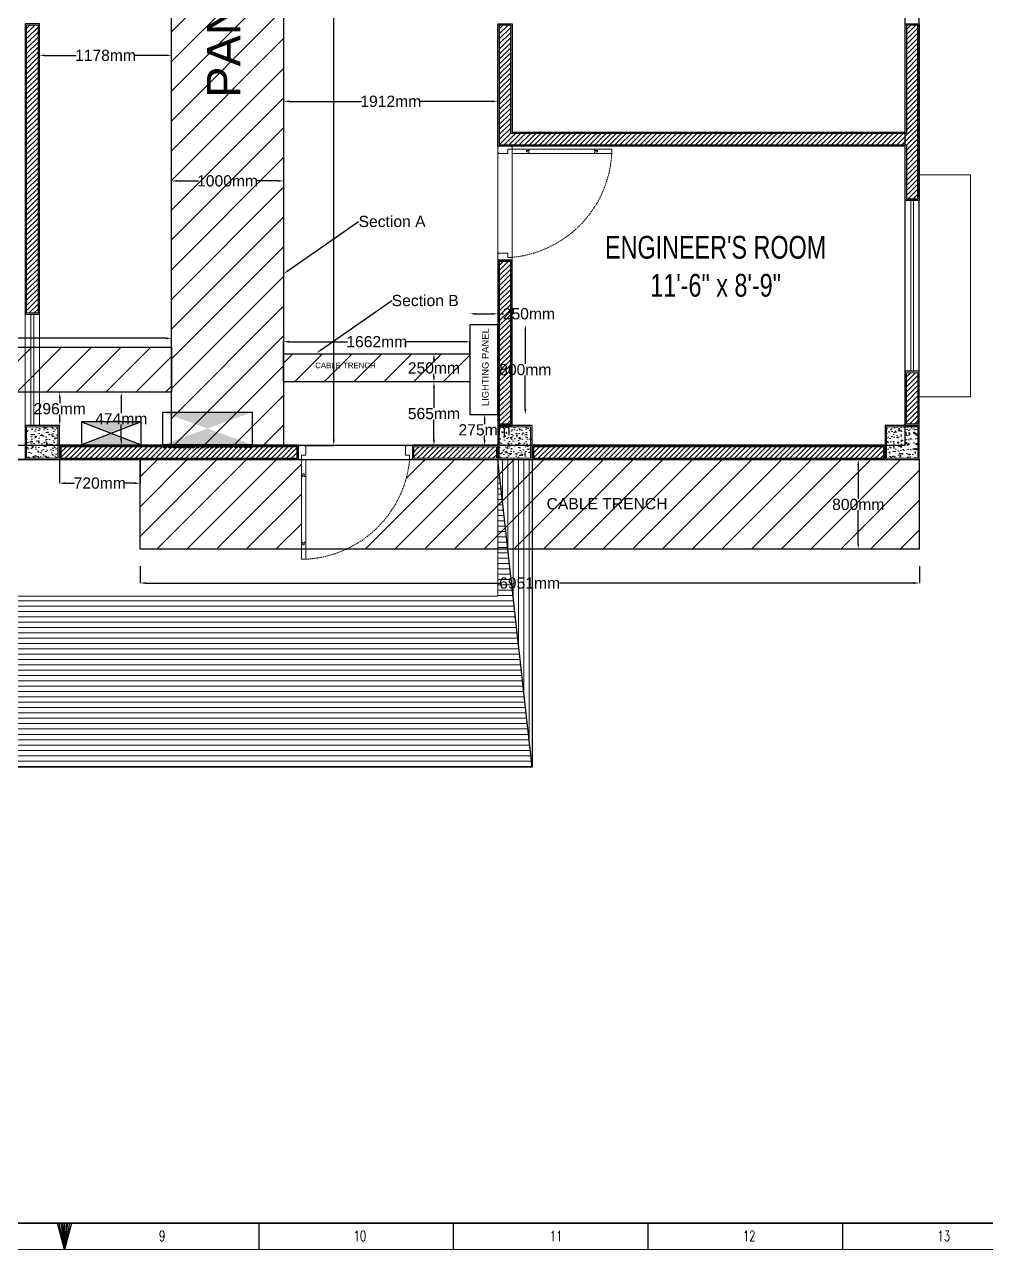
# Model space of a CAD drawing. Header units: inches. Extents: x -105538 to 282818, y -14900 to 167410.
# Drawn here: x -55715 to -47134, y 3392 to 14316 of the extents above; entities that cross this region are included whole.
import ezdxf
from ezdxf import colors
from ezdxf.entities.mleader import LeaderData, LeaderLine
from ezdxf.math import Vec2, Vec3

# ---------------------------------------------------------------- set-up
doc = ezdxf.new("R2010")
doc.units = ezdxf.units.IN
doc.header["$MEASUREMENT"] = 0
doc.linetypes.add('DASH', pattern=[0.35, 0.25, -0.1])
doc.linetypes.add('DASHED', pattern=[0.75, 0.5, -0.25])
doc.layers.get('Defpoints').update_dxf_attribs({"lineweight": 0})
for name, color, linetype in [('COLLUM', 1, 'Continuous'), ('Panels', 1, 'Continuous'), ('wall 05', 3, 'Continuous')]:
    doc.layers.add(name, color=color, linetype=linetype)
for name, color, linetype, lineweight in [('dim-8', 18, 'Continuous', 15), ('DOOR', 115, 'Continuous', 15), ('Glass', 142, 'Continuous', 9), ('HACTH', 8, 'Continuous', 9), ('Parapet', 6, 'Continuous', 15), ('Plaster Line', 5, 'Continuous', 15), ('R_Hatch', 8, 'Continuous', 9), ('Sunshed', 5, 'Continuous', 15), ('WINDOW', 140, 'Continuous', 9)]:
    doc.layers.add(name, color=color, linetype=linetype, lineweight=lineweight)
doc.styles.get("Standard").update_dxf_attribs({"font": 'arial.ttf'})
doc.styles.add('Swiss721', font='swisscl.ttf')
doc.styles.add('TEG BORDER', font='txt_qlt.shx', dxfattribs={"width": 0.7, "bigfont": 'hztxt.shx'})
doc.dimstyles.get("Standard").update_dxf_attribs({"dimtxt": 100, "dimasz": 50, "dimexe": 0.18, "dimexo": 0.0625, "dimgap": 0.09, "dimtad": 0, "dimtih": 1, "dimtoh": 1, "dimdec": 0, "dimzin": 0, "dimdsep": 46, "dimtxsty": 'Standard', "dimcen": 0.09, "dimadec": 0, "dimazin": 0, "dimtfac": 1, "dimtdec": 0, "dimtofl": 0, "dimtmove": 0, "dimatfit": 3, "dimfxl": 1, "dimtolj": 1, "dimtzin": 0, "dimarcsym": 0})
pattern_1 = [(90, (-3491166.02, -4371935.64), (-47.625, 8e-15), [])]
pattern_2 = [(45, (-3609729.135, -4345415.175), (-22.4506403, 22.4506403), [])]

# ---------------------------------------------------------------- blocks, each defined once
blk = doc.blocks.new('A$C5AAA0143')
at = {"layer": 'Defpoints'}
for points in [[(-39.75, 5), (-40, 5), (-40, 4.75), (-39.75, 4.75)], [(0, 5), (-0.25, 5), (-0.25, 4.75), (0, 4.75)], [(-39.75, 0.25), (-40, 0.25), (-40, 0), (-39.75, 0)], [(0, 0.25), (-0.25, 0.25), (-0.25, 0), (0, 0)]]:
    blk.add_lwpolyline(points, close=True, dxfattribs=at)
at = {"layer": 'DOOR'}
for points in [[(-1.75, 10), (-2, 10), (-2, 11), (-2.5, 11), (-2.5, 5), (-1, 5), (-1, 11), (-1.5, 11), (-1.5, 10), (-1.75, 10), (-1.5, 10), (-1.5, 11), (-1, 11), (-1, 33.99), (-1.5, 33.99), (-1.5, 34.99), (-2, 34.99), (-2, 33.99), (-2.5, 33.99), (-2.5, 11), (-2.5, 39.99), (-1, 39.99), (-1, 33.99)], [(-39, 5), (-39, 3.5), (-37.5, 3.5), (-37.5, 0.25), (-37.75, 0.25), (-37.75, 0), (-39.75, 0), (-39.75, 0.25), (-40, 0.25), (-40, 4.75), (-39.75, 4.75), (-39.75, 5), (-39, 5)], [(-1, 5), (-1, 3.5), (-2.5, 3.5), (-2.5, 0.25), (-2.25, 0.25), (-2.25, 0), (-0.25, 0), (-0.25, 0.25), (0, 0.25), (0, 4.75), (-0.25, 4.75), (-0.25, 5), (-1, 5)]]:
    blk.add_lwpolyline(points, dxfattribs=at)
at = {"layer": 'DOOR', "linetype": 'DASHED', "lineweight": 0}
blk.add_arc((-0.49, 1.36), 38.68, 92.9729, 174.603, dxfattribs=at)
at = {"layer": 'HACTH', "lineweight": 0, "ltscale": 10}
for p, q in [((-1.5, 5), (-39, 5)), ((-2.25, 0), (-37.75, 0))]:
    blk.add_line(p, q, dxfattribs=at)
blk = doc.blocks.new('252 BORDER A2')
at = {"linetype": 'Continuous'}
blk.add_line((5, 5), (489, 5), dxfattribs=at)
for p, q in [((297, 0), (297, 5)), ((334.12, 0), (334.12, 5)), ((371.25, 0), (371.25, 5)), ((408.37, 0), (408.37, 5)), ((445.5, 0), (445.5, 5))]:
    blk.add_line(p, q)
at = {"color": 5, "lineweight": 15}
blk.add_lwpolyline([(0, 420), (594, 420), (594, 0), (0, 0)], close=True, dxfattribs=at)
blk.add_lwpolyline([(5, 415), (589, 415), (589, 5), (5, 5)], close=True)
blk.add_lwpolyline([(297, 0), (295.66, 5), (298.34, 5), (297, 0), (296, 5), (296.33, 5), (297, 0), (296.67, 5), (297.33, 5), (297, 0), (297.67, 5), (298, 5), (297, 0)])
at = {"char_height": 2, "width": 2, "attachment_point": 7, "style": 'TEG BORDER'}
for s, insert in [('9', (315.05, 1.59)), ('\\pi2.2204e-016;10', (352.17, 1.59)), ('\\pi0.3;11', (389.3, 1.59)), ('\\pi2.2204e-016;12', (426.42, 1.59)), ('\\pi2.2204e-016;13', (463.55, 1.59))]:
    blk.add_mtext(s, dxfattribs=dict(at, insert=insert))
blk = doc.blocks.new('*D21')
at = {"color": 0, "lineweight": -2, "transparency": 16777216}
for p, q in [((-54404, 12921), (-54404, 12921)), ((-54354, 12921), (-54164, 12921)), ((-53454, 12921), (-53644, 12921)), ((-53404, 12921), (-53404, 12921))]:
    blk.add_line(p, q, dxfattribs=at)
at = {"color": 0, "transparency": 16777216}
for points in [[(-54354, 12929), (-54354, 12913), (-54404, 12921)], [(-53454, 12929), (-53454, 12913), (-53404, 12921)]]:
    blk.add_solid(points, dxfattribs=at)
at = {"layer": 'Defpoints', "color": 0, "transparency": 16777216}
for p in [(-54404, 12921), (-53404, 12921), (-53404, 12921)]:
    blk.add_point(p, dxfattribs=at)
at = {"color": 0, "transparency": 16777216, "insert": (-53904, 12921), "char_height": 100, "attachment_point": 5}
blk.add_mtext('\\A1;1000mm', dxfattribs=at)
blk = doc.blocks.new('*D23')
at = {"color": 0, "lineweight": -2, "transparency": 16777216}
for p, q in [((-53204, 18641), (-52957, 18641)), ((-52957, 18591), (-52957, 14599)), ((-52957, 10613), (-52957, 14497)), ((-53204, 10563), (-52957, 10563))]:
    blk.add_line(p, q, dxfattribs=at)
at = {"color": 0, "transparency": 16777216}
for points in [[(-52965, 18591), (-52948, 18591), (-52957, 18641)], [(-52965, 10613), (-52948, 10613), (-52957, 10563)]]:
    blk.add_solid(points, dxfattribs=at)
at = {"layer": 'Defpoints', "color": 0, "transparency": 16777216}
for p in [(-53204, 18641), (-53204, 10563), (-52957, 10563)]:
    blk.add_point(p, dxfattribs=at)
at = {"color": 0, "transparency": 16777216, "insert": (-52957, 14548), "char_height": 100, "attachment_point": 5}
blk.add_mtext('\\A1;8077mm', dxfattribs=at)
blk = doc.blocks.new('*D25')
at = {"color": 0, "lineweight": -2, "transparency": 16777216}
for p, q in [((-55582, 14041), (-55582, 14041)), ((-55532, 14041), (-55253, 14041)), ((-54454, 14041), (-54733, 14041)), ((-54404, 14041), (-54404, 14041))]:
    blk.add_line(p, q, dxfattribs=at)
at = {"color": 0, "transparency": 16777216}
for points in [[(-55532, 14049), (-55532, 14033), (-55582, 14041)], [(-54454, 14049), (-54454, 14033), (-54404, 14041)]]:
    blk.add_solid(points, dxfattribs=at)
at = {"layer": 'Defpoints', "color": 0, "transparency": 16777216}
for p in [(-55582, 14041), (-54404, 14041), (-54404, 14041)]:
    blk.add_point(p, dxfattribs=at)
at = {"color": 0, "transparency": 16777216, "insert": (-54993, 14041), "char_height": 100, "attachment_point": 5}
blk.add_mtext('\\A1;1178mm', dxfattribs=at)
blk = doc.blocks.new('*D26')
at = {"color": 0, "lineweight": -2, "transparency": 16777216}
for p, q in [((-53404, 13631), (-53404, 13631)), ((-53354, 13631), (-52708, 13631)), ((-51543, 13631), (-52189, 13631)), ((-51493, 13631), (-51493, 13631))]:
    blk.add_line(p, q, dxfattribs=at)
at = {"color": 0, "transparency": 16777216}
for points in [[(-53354, 13639), (-53354, 13623), (-53404, 13631)], [(-51543, 13639), (-51543, 13623), (-51493, 13631)]]:
    blk.add_solid(points, dxfattribs=at)
at = {"layer": 'Defpoints', "color": 0, "transparency": 16777216}
for p in [(-53404, 13631), (-53404, 13631), (-51493, 13631)]:
    blk.add_point(p, dxfattribs=at)
at = {"color": 0, "transparency": 16777216, "insert": (-52448, 13631), "char_height": 100, "attachment_point": 5}
blk.add_mtext('\\A1;1912mm', dxfattribs=at)
blk = doc.blocks.new('*D27')
at = {"color": 0, "lineweight": -2, "transparency": 16777216}
for p, q in [((-55404, 11037), (-55401, 11037)), ((-55401, 10987), (-55401, 10940)), ((-55401, 10791), (-55401, 10838)), ((-55404, 10741), (-55401, 10741))]:
    blk.add_line(p, q, dxfattribs=at)
at = {"color": 0, "transparency": 16777216}
for points in [[(-55409, 10987), (-55393, 10987), (-55401, 11037)], [(-55409, 10791), (-55393, 10791), (-55401, 10741)]]:
    blk.add_solid(points, dxfattribs=at)
at = {"layer": 'Defpoints', "color": 0, "transparency": 16777216}
for p in [(-55404, 11037), (-55401, 11037), (-55404, 10741)]:
    blk.add_point(p, dxfattribs=at)
at = {"color": 0, "transparency": 16777216, "insert": (-55401, 10889), "char_height": 100, "attachment_point": 5}
blk.add_mtext('\\A1;296mm', dxfattribs=at)
blk = doc.blocks.new('*D28')
at = {"color": 0, "lineweight": -2, "transparency": 16777216}
for p, q in [((-54852, 11037), (-54852, 11037)), ((-54852, 10987), (-54852, 10850)), ((-54852, 10613), (-54852, 10750)), ((-54852, 10563), (-54852, 10563))]:
    blk.add_line(p, q, dxfattribs=at)
at = {"color": 0, "transparency": 16777216}
for points in [[(-54860, 10987), (-54844, 10987), (-54852, 11037)], [(-54860, 10613), (-54844, 10613), (-54852, 10563)]]:
    blk.add_solid(points, dxfattribs=at)
at = {"layer": 'Defpoints', "color": 0, "transparency": 16777216}
for p in [(-54852, 11037), (-54852, 11037), (-54852, 10563)]:
    blk.add_point(p, dxfattribs=at)
at = {"color": 0, "transparency": 16777216, "insert": (-54852, 10800), "char_height": 100, "attachment_point": 5}
blk.add_mtext('\\A1;474mm', dxfattribs=at)
blk = doc.blocks.new('*D32')
at = {"color": 0, "lineweight": -2, "transparency": 16777216}
for p, q in [((-52063, 11378), (-52063, 11378)), ((-52063, 11328), (-52063, 11304)), ((-52063, 11178), (-52063, 11202)), ((-52063, 11128), (-52063, 11128))]:
    blk.add_line(p, q, dxfattribs=at)
at = {"color": 0, "transparency": 16777216}
for points in [[(-52071, 11328), (-52054, 11328), (-52063, 11378)], [(-52071, 11178), (-52054, 11178), (-52063, 11128)]]:
    blk.add_solid(points, dxfattribs=at)
at = {"layer": 'Defpoints', "color": 0, "transparency": 16777216}
for p in [(-52063, 11378), (-52063, 11128), (-52063, 11128)]:
    blk.add_point(p, dxfattribs=at)
at = {"color": 0, "transparency": 16777216, "insert": (-52063, 11253), "char_height": 100, "attachment_point": 5}
blk.add_mtext('\\A1;250mm', dxfattribs=at)
blk = doc.blocks.new('*D33')
at = {"color": 0, "lineweight": -2, "transparency": 16777216}
for p, q in [((-48278, 10436), (-48278, 10436)), ((-48278, 10386), (-48278, 10087)), ((-48278, 9686), (-48278, 9985)), ((-48278, 9636), (-48278, 9636))]:
    blk.add_line(p, q, dxfattribs=at)
at = {"color": 0, "transparency": 16777216}
for points in [[(-48286, 10386), (-48270, 10386), (-48278, 10436)], [(-48286, 9686), (-48270, 9686), (-48278, 9636)]]:
    blk.add_solid(points, dxfattribs=at)
at = {"layer": 'Defpoints', "color": 0, "transparency": 16777216}
for p in [(-48278, 10436), (-48278, 9636), (-48278, 9636)]:
    blk.add_point(p, dxfattribs=at)
at = {"color": 0, "transparency": 16777216, "insert": (-48278, 10036), "char_height": 100, "attachment_point": 5}
blk.add_mtext('\\A1;800mm', dxfattribs=at)
blk = doc.blocks.new('*D35')
at = {"color": 0, "lineweight": -2, "transparency": 16777216}
for p, q in [((-52063, 11128), (-52063, 11128)), ((-52063, 11078), (-52063, 10897)), ((-52063, 10613), (-52063, 10795)), ((-52063, 10563), (-52063, 10563))]:
    blk.add_line(p, q, dxfattribs=at)
at = {"color": 0, "transparency": 16777216}
for points in [[(-52071, 11078), (-52054, 11078), (-52063, 11128)], [(-52071, 10613), (-52054, 10613), (-52063, 10563)]]:
    blk.add_solid(points, dxfattribs=at)
at = {"layer": 'Defpoints', "color": 0, "transparency": 16777216}
for p in [(-52063, 11128), (-52063, 10563), (-52063, 10563)]:
    blk.add_point(p, dxfattribs=at)
at = {"color": 0, "transparency": 16777216, "insert": (-52063, 10846), "char_height": 100, "attachment_point": 5}
blk.add_mtext('\\A1;565mm', dxfattribs=at)
blk = doc.blocks.new('*D36')
at = {"color": 0, "lineweight": -2, "transparency": 16777216}
for p, q in [((-51618, 10838), (-51610, 10838)), ((-51611, 10788), (-51611, 10752)), ((-51611, 10613), (-51611, 10650)), ((-51611, 10563), (-51611, 10563))]:
    blk.add_line(p, q, dxfattribs=at)
at = {"color": 0, "transparency": 16777216}
for points in [[(-51619, 10788), (-51602, 10788), (-51611, 10838)], [(-51619, 10613), (-51602, 10613), (-51611, 10563)]]:
    blk.add_solid(points, dxfattribs=at)
at = {"layer": 'Defpoints', "color": 0, "transparency": 16777216}
for p in [(-51618, 10838), (-51611, 10563), (-51611, 10563)]:
    blk.add_point(p, dxfattribs=at)
at = {"color": 0, "transparency": 16777216, "insert": (-51611, 10701), "char_height": 100, "attachment_point": 5}
blk.add_mtext('\\A1;275mm', dxfattribs=at)
blk = doc.blocks.new('*D70')
at = {"color": 0, "lineweight": -2, "transparency": 16777216}
for p, q in [((-65034, 11437), (-65034, 11518)), ((-64984, 11518), (-60018, 11518)), ((-54454, 11518), (-59420, 11518)), ((-54404, 11437), (-54404, 11518))]:
    blk.add_line(p, q, dxfattribs=at)
at = {"color": 0, "transparency": 16777216}
for points in [[(-64984, 11526), (-64984, 11509), (-65034, 11518)], [(-54454, 11526), (-54454, 11509), (-54404, 11518)]]:
    blk.add_solid(points, dxfattribs=at)
at = {"layer": 'Defpoints', "color": 0, "transparency": 16777216}
for p in [(-54404, 11518), (-65034, 11437), (-54404, 11437)]:
    blk.add_point(p, dxfattribs=at)
at = {"color": 0, "transparency": 16777216, "insert": (-59719, 11518), "char_height": 100, "attachment_point": 5}
blk.add_mtext('\\A1;10629mm', dxfattribs=at)
blk = doc.blocks.new('*D71')
at = {"color": 0, "lineweight": -2, "transparency": 16777216}
for p, q in [((-54684, 9486), (-54684, 9335)), ((-47733, 9486), (-47733, 9335)), ((-54634, 9335), (-51474, 9335)), ((-47783, 9335), (-50944, 9335))]:
    blk.add_line(p, q, dxfattribs=at)
at = {"color": 0, "transparency": 16777216}
for points in [[(-54634, 9344), (-54634, 9327), (-54684, 9335)], [(-47783, 9344), (-47783, 9327), (-47733, 9335)]]:
    blk.add_solid(points, dxfattribs=at)
at = {"layer": 'Defpoints', "color": 0, "transparency": 16777216}
for p in [(-54684, 9486), (-47733, 9486), (-47733, 9335)]:
    blk.add_point(p, dxfattribs=at)
at = {"color": 0, "transparency": 16777216, "insert": (-51209, 9335), "char_height": 100, "attachment_point": 5}
blk.add_mtext('\\A1;6951mm', dxfattribs=at)
blk = doc.blocks.new('*D72')
at = {"color": 0, "lineweight": -2, "transparency": 16777216}
for p, q in [((-55404, 10436), (-55404, 10225)), ((-54684, 10436), (-54684, 10225)), ((-55354, 10226), (-55269, 10226)), ((-54734, 10226), (-54819, 10226))]:
    blk.add_line(p, q, dxfattribs=at)
at = {"color": 0, "transparency": 16777216}
for points in [[(-55354, 10234), (-55354, 10217), (-55404, 10226)], [(-54734, 10234), (-54734, 10217), (-54684, 10226)]]:
    blk.add_solid(points, dxfattribs=at)
at = {"layer": 'Defpoints', "color": 0, "transparency": 16777216}
for p in [(-55404, 10436), (-54684, 10436), (-54684, 10226)]:
    blk.add_point(p, dxfattribs=at)
at = {"color": 0, "transparency": 16777216, "insert": (-55044, 10226), "char_height": 100, "attachment_point": 5}
blk.add_mtext('\\A1;720mm', dxfattribs=at)
blk = doc.blocks.new('*D73')
at = {"color": 0, "lineweight": -2, "transparency": 16777216}
for p, q in [((-53404, 11378), (-53404, 11488)), ((-53354, 11487), (-52833, 11487)), ((-51793, 11487), (-52314, 11487)), ((-51743, 11378), (-51743, 11488))]:
    blk.add_line(p, q, dxfattribs=at)
at = {"color": 0, "transparency": 16777216}
for points in [[(-53354, 11496), (-53354, 11479), (-53404, 11487)], [(-51793, 11496), (-51793, 11479), (-51743, 11487)]]:
    blk.add_solid(points, dxfattribs=at)
at = {"layer": 'Defpoints', "color": 0, "transparency": 16777216}
for p in [(-51743, 11487), (-53404, 11378), (-51743, 11378)]:
    blk.add_point(p, dxfattribs=at)
at = {"color": 0, "transparency": 16777216, "insert": (-52573, 11487), "char_height": 100, "attachment_point": 5}
blk.add_mtext('\\A1;1662mm', dxfattribs=at)
blk = doc.blocks.new('*D74')
at = {"color": 0, "lineweight": -2, "transparency": 16777216}
for p, q in [((-51743, 11736), (-51743, 11736)), ((-51693, 11736), (-51543, 11736)), ((-51493, 11736), (-51493, 11736)), ((-51493, 11736), (-51443, 11736))]:
    blk.add_line(p, q, dxfattribs=at)
at = {"color": 0, "transparency": 16777216}
for points in [[(-51693, 11744), (-51693, 11728), (-51743, 11736)], [(-51543, 11744), (-51543, 11728), (-51493, 11736)]]:
    blk.add_solid(points, dxfattribs=at)
at = {"layer": 'Defpoints', "color": 0, "transparency": 16777216}
for p in [(-51743, 11736), (-51493, 11736), (-51493, 11736)]:
    blk.add_point(p, dxfattribs=at)
at = {"color": 0, "transparency": 16777216, "insert": (-51216, 11736), "char_height": 100, "attachment_point": 5}
blk.add_mtext('\\A1;250mm', dxfattribs=at)
blk = doc.blocks.new('*D75')
at = {"color": 0, "lineweight": -2, "transparency": 16777216}
for p, q in [((-51248, 11638), (-51248, 11638)), ((-51248, 11588), (-51248, 11290)), ((-51248, 10888), (-51248, 11187)), ((-51248, 10838), (-51248, 10838))]:
    blk.add_line(p, q, dxfattribs=at)
at = {"color": 0, "transparency": 16777216}
for points in [[(-51256, 11588), (-51239, 11588), (-51248, 11638)], [(-51256, 10888), (-51239, 10888), (-51248, 10838)]]:
    blk.add_solid(points, dxfattribs=at)
at = {"layer": 'Defpoints', "color": 0, "transparency": 16777216}
for p in [(-51248, 11638), (-51248, 10838), (-51248, 10838)]:
    blk.add_point(p, dxfattribs=at)
at = {"color": 0, "transparency": 16777216, "insert": (-51248, 11238), "char_height": 100, "attachment_point": 5}
blk.add_mtext('\\A1;800mm', dxfattribs=at)

msp = doc.modelspace()

# ---------------------------------------------------------------- hatches: boundary and pattern name
h = msp.add_hatch()
h.set_pattern_fill('ANSI31', color=6, scale=1500)
h.set_pattern_definition([(45, (-74652.28, 8056.37), (-132.5825, 132.5825), [])])
h.paths.add_polyline_path([(-54404.2, 17732.1), (-53404.2, 17732.1), (-53404.2, 10563.4), (-54404.2, 10563.4)])
h.paths.add_polyline_path([(-54404.2, 18564.4), (-53404.2, 18564.4), (-53404.2, 17732.1), (-54404.2, 17732.1)])
h = msp.add_hatch()
h.set_pattern_fill('ANSI31', color=6, scale=1500)
h.paths.add_polyline_path([(-65033.7, 11437.3), (-65033.7, 11037.3), (-54404.2, 11037.3), (-54404.2, 11437.3)])
h = msp.add_hatch()
h.set_pattern_fill('ANSI31', color=6, scale=1500)
h.paths.add_polyline_path([(-65033.7, 11437.3), (-65033.7, 11037.3), (-54404.2, 11037.3), (-54404.2, 11437.3)])
h = msp.add_hatch()
h.set_pattern_fill('ANSI31', color=6, scale=1500)
h.paths.add_polyline_path([(-51742.6, 11128.3), (-51742.6, 11378.3), (-53404.2, 11378.3), (-53404.2, 11128.3)])
h = msp.add_hatch(color=252)
h.dxf.hatch_style = 1
h.paths.add_polyline_path([(-54674, 10771.5), (-55205.7, 10771.5), (-54940.4, 10670.1)])
h.paths.add_polyline_path([(-54940.4, 10670.1), (-55207.9, 10568.4), (-54674, 10568.4)])
h = msp.add_hatch()
h.set_pattern_fill('ANSI31', color=6, scale=1500)
h.paths.add_polyline_path([(-53245.2, 10284), (-53245.2, 10436.4), (-54684.1, 10436.4), (-54684.1, 9636.4), (-53245.2, 9636.4), (-53245.2, 9700.1)])
h = msp.add_hatch()
h.set_pattern_fill('ANSI31', color=6, scale=1500)
h.paths.add_polyline_path([(-47733.4, 9636.4), (-47733.4, 10436.4), (-52280, 10436.4, -0.2674158), (-52847.3, 9636.4)])
at = {"layer": 'HACTH', "lineweight": 0}
h = msp.add_hatch(dxfattribs=at)
h.set_pattern_fill('ANSI31', color=256, scale=254, style=0)
h.set_pattern_definition(pattern_2)
h.paths.add_polyline_path([(-55594.7, 17459.5), (-55696.3, 17459.5), (-55696.3, 14640.1), (-55594.7, 14640.1)])
h.paths.add_polyline_path([(-55696.3, 11744.5), (-55594.7, 11744.5), (-55594.7, 14309.9), (-55696.3, 14309.9)])
h = msp.add_hatch(dxfattribs=at)
h.set_pattern_fill('ANSI31', color=256, scale=254, style=0)
h.set_pattern_definition(pattern_2)
h.paths.add_polyline_path([(-51378.3, 12201.7), (-51479.9, 12201.7), (-51479.9, 10753.9), (-51378.3, 10753.9)])
h.paths.add_polyline_path([(-47746.1, 13014.5), (-47746.1, 14309.9), (-47847.7, 14309.9), (-47847.7, 13344.7), (-51378.3, 13344.7), (-51378.3, 14309.9), (-51479.9, 14309.9), (-51479.9, 13243.1), (-47847.7, 13243.1), (-47847.7, 12760.5), (-47746.1, 12760.5)])
h = msp.add_hatch(dxfattribs=at)
h.set_pattern_fill('ANSI31', color=256, scale=254, style=0)
h.set_pattern_definition(pattern_2)
h.paths.add_polyline_path([(-48050.9, 10550.7), (-51175.1, 10550.7), (-51175.1, 10449.1), (-48050.9, 10449.1)])
h.paths.add_polyline_path([(-47746.1, 11211.1), (-47847.7, 11211.1), (-47847.7, 10753.9), (-47746.1, 10753.9)])
h = msp.add_hatch(dxfattribs=at)
h.set_pattern_fill('AR-CONC', color=256, scale=12.7, style=0)
h.set_pattern_definition([(50, (-3490200.82, -4371935.64), (91.0920432, -7.9695211), [9.525, -104.775]), (355, (-3490200.82, -4371935.64), (-17.6214194, 95.528401), [7.62, -83.82]), (100.4514, (-3490193.23, -4371936.31), (73.4706915, 87.5588218), [8.0950041, -89.0450482]), (46.1842, (-3490200.82, -4371910.24), (135.5396132, -21.0209148), [14.2875, -157.1625]), (96.6356, (-3490189.52, -4371912), (118.7021636, 123.7129696), [12.1425066, -133.567551]), (351.1842, (-3490200.82, -4371910.24), (118.702067, 123.7130623), [11.43, -125.73]), (21, (-3490188.12, -4371916.59), (75.8071956, -51.1325991), [9.525, -104.775]), (326, (-3490188.12, -4371916.59), (30.9010472, 92.0940557), [7.62, -83.82]), (71.4514, (-3490181.8, -4371920.85), (106.7082738, 40.9613731), [8.0950041, -89.0450482]), (37.5, (-3490200.82, -4371935.642), (1.54430163, 42.27751944), [0, -82.804, 0, -85.09, 0, -84.1375]), (7.5, (-3490200.82, -4371935.64), (33.40983126, 50.0902874), [0, -48.514, 0, -80.899, 0, -32.0675]), (327.5, (-3490229.14, -4371935.642), (67.7954494, -2.8644687), [0, -31.75, 0, -99.06, 0, -131.445]), (317.5, (-3490241.84, -4371935.64), (74.0646435, 12.71333276), [0, -41.275, 0, -65.786, 0, -93.345])])
h.paths.add_polyline_path([(-55696.3, 10449.1), (-55416.9, 10449.1), (-55416.9, 10728.5), (-55696.3, 10728.5)])
h = msp.add_hatch(dxfattribs=at)
h.set_pattern_fill('AR-CONC', color=256, scale=12.7, style=0)
h.set_pattern_definition([(50, (-3491166.02, -4371935.64), (91.0920432, -7.9695211), [9.525, -104.775]), (355, (-3491166.02, -4371935.64), (-17.6214194, 95.528401), [7.62, -83.82]), (100.4514, (-3491158.43, -4371936.31), (73.4706915, 87.5588218), [8.0950041, -89.0450482]), (46.1842, (-3491166.02, -4371910.24), (135.5396132, -21.0209148), [14.2875, -157.1625]), (96.6356, (-3491154.72, -4371912), (118.7021636, 123.7129696), [12.1425066, -133.567551]), (351.1842, (-3491166.02, -4371910.24), (118.702067, 123.7130623), [11.43, -125.73]), (21, (-3491153.32, -4371916.59), (75.8071956, -51.1325991), [9.525, -104.775]), (326, (-3491153.32, -4371916.59), (30.9010472, 92.0940557), [7.62, -83.82]), (71.4514, (-3491147, -4371920.85), (106.7082738, 40.9613731), [8.0950041, -89.0450482]), (37.5, (-3491166.02, -4371935.642), (1.54430163, 42.27751944), [0, -82.804, 0, -85.09, 0, -84.1375]), (7.5, (-3491166.02, -4371935.64), (33.40983126, 50.0902874), [0, -48.514, 0, -80.899, 0, -32.0675]), (327.5, (-3491194.34, -4371935.642), (67.7954494, -2.8644687), [0, -31.75, 0, -99.06, 0, -131.445]), (317.5, (-3491207.04, -4371935.64), (74.0646435, 12.71333276), [0, -41.275, 0, -65.786, 0, -93.345])])
h.paths.add_polyline_path([(-51200.5, 10728.5), (-51479.9, 10728.5), (-51479.9, 10449.1), (-51200.5, 10449.1)])
h = msp.add_hatch(dxfattribs=at)
h.set_pattern_fill('AR-CONC', color=256, scale=12.7, style=0)
h.set_pattern_definition([(50, (-3491902.62, -4371935.64), (91.0920432, -7.9695211), [9.525, -104.775]), (355, (-3491902.62, -4371935.64), (-17.6214194, 95.528401), [7.62, -83.82]), (100.4514, (-3491895.03, -4371936.31), (73.4706915, 87.5588218), [8.0950041, -89.0450482]), (46.1842, (-3491902.62, -4371910.24), (135.5396132, -21.0209148), [14.2875, -157.1625]), (96.6356, (-3491891.32, -4371912), (118.7021636, 123.7129696), [12.1425066, -133.567551]), (351.1842, (-3491902.62, -4371910.24), (118.702067, 123.7130623), [11.43, -125.73]), (21, (-3491889.92, -4371916.59), (75.8071956, -51.1325991), [9.525, -104.775]), (326, (-3491889.92, -4371916.59), (30.9010472, 92.0940557), [7.62, -83.82]), (71.4514, (-3491883.6, -4371920.85), (106.7082738, 40.9613731), [8.0950041, -89.0450482]), (37.5, (-3491902.62, -4371935.642), (1.54430163, 42.27751944), [0, -82.804, 0, -85.09, 0, -84.1375]), (7.5, (-3491902.62, -4371935.64), (33.40983126, 50.0902874), [0, -48.514, 0, -80.899, 0, -32.0675]), (327.5, (-3491930.94, -4371935.642), (67.7954494, -2.8644687), [0, -31.75, 0, -99.06, 0, -131.445]), (317.5, (-3491943.64, -4371935.64), (74.0646435, 12.71333276), [0, -41.275, 0, -65.786, 0, -93.345])])
h.paths.add_polyline_path([(-48025.5, 10449.1), (-47746.1, 10449.1), (-47746.1, 10728.5), (-48025.5, 10728.5)])
h = msp.add_hatch(dxfattribs=at)
h.set_pattern_fill('ANSI31', color=256, scale=254, style=0)
h.set_pattern_definition(pattern_2)
h.paths.add_polyline_path([(-53283.3, 10550.7), (-55391.5, 10550.7), (-55391.5, 10449.1), (-53283.3, 10449.1)])
h.paths.add_polyline_path([(-51505.3, 10550.7), (-52241.9, 10550.7), (-52241.9, 10449.1), (-51505.3, 10449.1)])
h = msp.add_hatch(dxfattribs=at)
h.set_pattern_fill('ANSI31', color=256, scale=381, angle=45, style=0)
h.set_pattern_definition(pattern_1)
h.paths.add_polyline_path([(-51187.8, 10436.4), (-51492.6, 10436.4), (-51187.8, 7693.2)])
at = {"layer": 'Panels'}
h = msp.add_hatch(color=256, dxfattribs=at)
h.dxf.hatch_style = 1
h.paths.add_polyline_path([(-54083.4, 10713.5), (-53684.2, 10858.6), (-54482.6, 10858.6)])
h.paths.add_polyline_path([(-53684.2, 10568.4), (-54083.4, 10713.5), (-54482.6, 10568.4)])
at = {"layer": 'R_Hatch', "lineweight": 0}
h = msp.add_hatch(dxfattribs=at)
h.set_pattern_fill('ANSI31', color=256, scale=381, angle=315, style=0)
h.set_pattern_definition([(0, (-3609729.135, -4345415.175), (1e-14, 47.625), [])])
h.paths.add_polyline_path([(-51492.6, 9217.2), (-54602.3, 9217.2), (-54602.3, 7693.2), (-51187.8, 7693.2), (-51492.6, 10436.4)])
h.paths.add_polyline_path([(-54602.3, 7693.2), (-54602.3, 9217.2), (-67951.8, 9217.2), (-67951.8, 10436.4), (-68256.6, 7693.2)])
h = msp.add_hatch(dxfattribs=at)
h.set_pattern_fill('ANSI31', color=256, scale=381, angle=45, style=0)
h.set_pattern_definition(pattern_1)
h.paths.add_polyline_path([(-51187.8, 10436.4), (-51492.6, 10436.4), (-51187.8, 7693.2)])

# ---------------------------------------------------------------- linework, layer by layer
at = {"color": 252}
for p, q in [((-54674, 10771.5), (-55207.9, 10568.4)), ((-55205.7, 10771.5), (-54674, 10568.4))]:
    msp.add_line(p, q, dxfattribs=at)
at = {"linetype": 'Continuous', "ltscale": 10}
msp.add_line((-51187.8, 7693.2), (-51492.6, 10436.4), dxfattribs=at)
msp.add_line((-47733.4, 10436.4), (-47733.4, 9636.4))
at = {"color": 6}
for points in [[(-54404.2, 17732.1), (-53404.2, 17732.1), (-53404.2, 10563.4), (-54404.2, 10563.4)], [(-54404.2, 11037.3), (-65033.7, 11037.3), (-65033.7, 11437.3), (-54404.2, 11437.3)], [(-51742.6, 11128.3), (-53404.2, 11128.3), (-53404.2, 11378.3), (-51742.6, 11378.3)], [(-47733.4, 9636.4), (-54684.1, 9636.4), (-54684.1, 10436.4), (-47733.4, 10436.4)]]:
    msp.add_lwpolyline(points, close=True, dxfattribs=at)
msp.add_lwpolyline([(-51742.6, 10838.5), (-51492.6, 10838.5), (-51492.6, 11638.5), (-51742.6, 11638.5)], close=True)
at = {"color": 252}
msp.add_lwpolyline([(-54674, 10771.5), (-55207.9, 10771.5), (-55207.9, 10568.4), (-54674, 10568.4)], close=True, dxfattribs=at)
at = {"color": 252, "linetype": 'Continuous', "lineweight": -3, "ltscale": 10}
msp.add_lwpolyline([(-51187.8, 10436.4), (-51187.8, 7693.2), (-68256.6, 7693.2), (-68256.6, 10436.4)], dxfattribs=at)
at = {"layer": 'COLLUM', "linetype": 'Continuous', "ltscale": 10}
for points in [[(-55709, 10436.4), (-55404.2, 10436.4), (-55404.2, 10741.2), (-55709, 10741.2)], [(-48038.2, 10436.4), (-47733.4, 10436.4), (-47733.4, 10741.2), (-48038.2, 10741.2)]]:
    msp.add_lwpolyline(points, close=True, dxfattribs=at)
at = {"layer": 'COLLUM', "color": 252, "linetype": 'Continuous', "lineweight": -3, "ltscale": 10}
msp.add_lwpolyline([(-51492.6, 10436.4), (-51187.8, 10436.4), (-51187.8, 10741.2), (-51492.6, 10741.2)], close=True, dxfattribs=at)
at = {"layer": 'Glass'}
for points in [[(-47809.6, 12747.8), (-47809.6, 11223.8)], [(-47784.2, 12747.8), (-47784.2, 11223.8)], [(-55658.2, 11731.8), (-55658.2, 10741.2)], [(-55632.8, 11731.8), (-55632.8, 10741.2)]]:
    msp.add_lwpolyline(points, dxfattribs=at)
at = {"layer": 'Panels'}
msp.add_lwpolyline([(-54482.6, 10858.6), (-53684.2, 10858.6), (-53684.2, 10568.4), (-54482.6, 10568.4)], close=True, dxfattribs=at)
for points in [[(-54482.6, 10568.4), (-54482.6, 10558.3, 1), (-54448.6, 10558.3), (-54448.6, 10568.4)], [(-54439.2, 10568.4), (-54439.2, 10558.3, 1), (-54405.2, 10558.3), (-54405.2, 10568.4)], [(-54397.6, 10568.4), (-54397.6, 10558.3, 1), (-54363.6, 10558.3), (-54363.6, 10568.4)], [(-54355.2, 10568.4), (-54355.2, 10558.3, 1), (-54321.2, 10558.3), (-54321.2, 10568.4)], [(-54312.7, 10568.4), (-54312.7, 10558.3, 1), (-54278.7, 10558.3), (-54278.7, 10568.4)], [(-54270.4, 10568.4), (-54270.4, 10558.3, 1), (-54236.4, 10558.3), (-54236.4, 10568.4)], [(-54228.1, 10568.4), (-54228.1, 10558.3, 1), (-54194.2, 10558.3), (-54194.2, 10568.4)], [(-54185.1, 10568.4), (-54185.1, 10558.3, 1), (-54151.1, 10558.3), (-54151.1, 10568.4)], [(-54142.8, 10568.4), (-54142.8, 10558.3, 1), (-54108.8, 10558.3), (-54108.8, 10568.4)], [(-54100.1, 10568.4), (-54100.1, 10558.3, 1), (-54066.2, 10558.3), (-54066.2, 10568.4)], [(-54057.9, 10568.4), (-54057.9, 10558.3, 1), (-54023.9, 10558.3), (-54023.9, 10568.4)], [(-54015.2, 10568.4), (-54015.2, 10558.3, 1), (-53981.2, 10558.3), (-53981.2, 10568.4)], [(-53972.9, 10568.4), (-53972.9, 10558.3, 1), (-53939, 10558.3), (-53939, 10568.4)], [(-53930.3, 10568.4), (-53930.3, 10558.3, 1), (-53896.3, 10558.3), (-53896.3, 10568.4)], [(-53888, 10568.4), (-53888, 10558.3, 1), (-53854, 10558.3), (-53854, 10568.4)], [(-53845.3, 10568.4), (-53845.3, 10558.3, 1), (-53811.4, 10558.3), (-53811.4, 10568.4)], [(-53802.7, 10568.4), (-53802.7, 10558.3, 1), (-53768.7, 10558.3), (-53768.7, 10568.4)], [(-53760.4, 10568.4), (-53760.4, 10558.3, 1), (-53726.4, 10558.3), (-53726.4, 10568.4)], [(-53717.7, 10568.4), (-53717.7, 10558.3, 1), (-53683.7, 10558.3), (-53683.7, 10568.4)]]:
    msp.add_lwpolyline(points, format="xyb", dxfattribs=at)
at = {"layer": 'Parapet', "color": 252, "lineweight": -3}
for points in [[(-68256.6, 10436.4), (-47733.4, 10436.4), (-47733.4, 20418.6), (-49943.2, 20418.6), (-49943.2, 18767.6), (-68256.6, 18767.6)], [(-68129.6, 10563.4), (-47860.4, 10563.4), (-47860.4, 20291.6), (-49816.2, 20291.6), (-49816.2, 18640.6), (-68129.6, 18640.6)]]:
    msp.add_lwpolyline(points, close=True, dxfattribs=at)
at = {"layer": 'Plaster Line'}
for points in [[(-55594.7, 14309.9), (-55696.3, 14309.9), (-55696.3, 11744.5), (-55594.7, 11744.5)], [(-47746.1, 11211.1), (-47847.7, 11211.1), (-47847.7, 10753.9), (-47746.1, 10753.9)], [(-55696.3, 10449.1), (-55416.9, 10449.1), (-55416.9, 10728.5), (-55696.3, 10728.5)], [(-51479.9, 10449.1), (-51200.5, 10449.1), (-51200.5, 10728.5), (-51479.9, 10728.5)], [(-48025.5, 10449.1), (-47746.1, 10449.1), (-47746.1, 10728.5), (-48025.5, 10728.5)], [(-51505.3, 10550.7), (-52241.9, 10550.7), (-52241.9, 10449.1), (-51505.3, 10449.1)]]:
    msp.add_lwpolyline(points, close=True, dxfattribs=at)
at = {"layer": 'Plaster Line', "color": 252, "lineweight": -3}
msp.add_lwpolyline([(-47746.1, 13014.5), (-47746.1, 14309.9), (-47847.7, 14309.9), (-47847.7, 13344.7), (-51378.3, 13344.7), (-51378.3, 14309.9), (-51479.9, 14309.9), (-51479.9, 13243.1), (-47847.7, 13243.1), (-47847.7, 12760.5), (-47746.1, 12760.5), (-47746.1, 13014.5)], dxfattribs=at)
for points in [[(-51378.3, 12201.7), (-51479.9, 12201.7), (-51479.9, 10753.9), (-51378.3, 10753.9)], [(-53283.3, 10550.7), (-55391.5, 10550.7), (-55391.5, 10449.1), (-53283.3, 10449.1)], [(-48050.9, 10550.7), (-51175.1, 10550.7), (-51175.1, 10449.1), (-48050.9, 10449.1)]]:
    msp.add_lwpolyline(points, close=True, dxfattribs=at)
at = {"layer": 'R_Hatch', "linetype": 'Continuous', "ltscale": 10}
msp.add_line((-51187.8, 7693.2), (-51492.6, 10436.4), dxfattribs=at)
at = {"layer": 'R_Hatch', "color": 252, "linetype": 'Continuous', "lineweight": -3, "ltscale": 10}
msp.add_lwpolyline([(-51187.8, 10436.4), (-51187.8, 7693.2), (-68256.6, 7693.2), (-68256.6, 10436.4)], dxfattribs=at)
at = {"layer": 'Sunshed', "linetype": 'DASH'}
for points in [[(-47733.4, 12747.8), (-47733.4, 12976.4), (-47276.2, 12976.4), (-47276.2, 10995.2), (-47276.2, 10995.2), (-47733.4, 10995.2), (-47733.4, 11223.8)], [(-67951.8, 10436.4), (-67951.8, 9217.2), (-51492.6, 9217.2), (-51492.6, 10436.4)]]:
    msp.add_lwpolyline(points, dxfattribs=at)
at = {"layer": 'wall 05'}
for points in [[(-55582, 14322.6), (-55709, 14322.6), (-55709, 11731.8), (-55582, 11731.8)], [(-47733.4, 11223.8), (-47860.4, 11223.8), (-47860.4, 10741.2), (-47733.4, 10741.2)]]:
    msp.add_lwpolyline(points, close=True, dxfattribs=at)
at = {"layer": 'wall 05', "color": 252, "lineweight": -3}
msp.add_lwpolyline([(-47733.4, 13001.8), (-47733.4, 12747.8), (-47860.4, 12747.8), (-47860.4, 13230.4), (-51492.6, 13230.4), (-51492.6, 14322.6), (-51365.6, 14322.6), (-51365.6, 13357.4), (-47860.4, 13357.4), (-47860.4, 14322.6), (-47733.4, 14322.6), (-47733.4, 13001.8), (-47733.4, 13001.8)], dxfattribs=at)
for points in [[(-51365.6, 12214.4), (-51492.6, 12214.4), (-51492.6, 10741.2), (-51365.6, 10741.2)], [(-56217, 10563.4), (-55709, 10563.4), (-55709, 10436.4), (-56217, 10436.4)], [(-53270.6, 10563.4), (-55404.2, 10563.4), (-55404.2, 10436.4), (-53270.6, 10436.4)], [(-51492.6, 10563.4), (-52254.6, 10563.4), (-52254.6, 10436.4), (-51492.6, 10436.4)], [(-48038.2, 10563.4), (-51187.8, 10563.4), (-51187.8, 10436.4), (-48038.2, 10436.4)]]:
    msp.add_lwpolyline(points, close=True, dxfattribs=at)
at = {"layer": 'WINDOW', "linetype": 'Continuous', "ltscale": 10}
for points in [[(-47860.4, 12747.8), (-47860.4, 11223.8)], [(-47733.4, 12747.8), (-47733.4, 11223.8)], [(-55709, 11731.8), (-55709, 10741.2)], [(-55582, 11731.8), (-55582, 10741.2)]]:
    msp.add_lwpolyline(points, dxfattribs=at)

# ---------------------------------------------------------------- block references
at = {"xscale": 46.76394, "yscale": 46.76394, "zscale": 46.76394}
msp.add_blockref('252 BORDER A2', (-69248.1, 3392), dxfattribs=at)
at = {"layer": 'DOOR', "lineweight": 0, "yscale": 25.4, "zscale": 25.4}
for p, xscale, rotation in [((-51492.6, 13230.4), -25.4, 270), ((-53270.6, 10563.4), 25.4, 180)]:
    msp.add_blockref('A$C5AAA0143', p, dxfattribs=dict(at, xscale=xscale, rotation=rotation))

# ---------------------------------------------------------------- texts
at = {"attachment_point": 1, "rotation": 90}
for s, width, insert, char_height in [('\\pi383.54;PANEL', 2094.162, (-54088.6, 13278.6), 300), ('\\pi145.17;LIGHTING PANEL', 975.216, (-51635.2, 10768.4), 60)]:
    msp.add_mtext_dynamic_manual_height_columns(s, width=width, gutter_width=1, heights=[0], dxfattribs=dict(at, insert=insert, char_height=char_height))
at = {"attachment_point": 1}
for s, insert, char_height in [('\\pi781.89;CABLE TRENCH', (-53904.1, 11301.3), 50), ('\\pi516.69;CABLE TRENCH', (-51574.7, 10093.1), 100)]:
    msp.add_mtext_dynamic_manual_height_columns(s, width=2094.162, gutter_width=1, heights=[0], dxfattribs=dict(at, insert=insert, char_height=char_height))
at = {"layer": 'dim-8', "linetype": 'Continuous', "ltscale": 10, "insert": (-49550.2, 12158.8), "char_height": 203.2, "attachment_point": 5, "style": 'Swiss721'}
msp.add_mtext('\\A1;ENGINEER\'S ROOM\\P11\'-6" x 8\'-9"', dxfattribs=at)

# ---------------------------------------------------------------- dimensions: what is measured, and where the dimension line sits
dim = msp.add_linear_dim(base=(-52956.8, 10563.4), p1=(-53204.2, 18640.6), p2=(-53204.2, 10563.4), angle=90, dimstyle='Standard', override={"dimpost": 'mm'})
dim.commit()
dim.dimension.update_dxf_attribs({"geometry": '*D23', "text_midpoint": (-52956.8, 14547.7), "dimtype": 160})
for base, p1, p2, picture, middle in [((-54404.2, 14041.1), (-55582, 14041.1), (-54404.2, 14041.1), '*D25', (-54993.1, 14041.1)), ((-53404.2, 13630.9), (-51492.6, 13630.9), (-53404.2, 13630.9), '*D26', (-52448.4, 13630.9)), ((-53404.2, 12920.9), (-54404.2, 12920.9), (-53404.2, 12920.9), '*D21', (-53904.2, 12920.9)), ((-51492.6, 11735.9), (-51742.6, 11735.9), (-51492.6, 11735.9), '*D74', (-51216.2, 11735.9)), ((-54404.2376, 11517.751), (-65033.6509, 11437.2795), (-54404.2376, 11437.2795), '*D70', (-59718.9443, 11517.751)), ((-51742.6, 11487.4), (-53404.2, 11378.3), (-51742.6, 11378.3), '*D73', (-52573.4, 11487.4)), ((-54684.1, 10225.6), (-55404.2, 10436.4), (-54684.1, 10436.4), '*D72', (-55044.2, 10225.6)), ((-47733.4, 9335.4), (-54684.1, 9485.8), (-47733.4, 9485.8), '*D71', (-51208.8, 9335.4))]:
    dim = msp.add_linear_dim(base=base, p1=p1, p2=p2, dimstyle='Standard', override={"dimpost": 'mm'})
    dim.commit()
    dim.dimension.update_dxf_attribs({"geometry": picture, "text_midpoint": middle})
for base, p1, p2, picture, middle in [((-51247.6, 10838.5), (-51247.6, 11638.5), (-51247.6, 10838.5), '*D75', (-51247.6, 11238.5)), ((-52062.5, 11128.3), (-52062.5, 11378.3), (-52062.5, 11128.3), '*D32', (-52062.5, 11253.3)), ((-55401.1, 11037.3), (-55404.2, 10741.2), (-55404.2, 11037.3), '*D27', (-55401.1, 10889.2)), ((-54852, 11037.3), (-54852, 10563.4), (-54852, 11037.3), '*D28', (-54852, 10800.3)), ((-52062.7, 10563.4), (-52062.7, 11128.3), (-52062.7, 10563.4), '*D35', (-52062.7, 10845.8)), ((-51610.6, 10563.4), (-51617.6, 10838.5), (-51610.6, 10563.4), '*D36', (-51610.6, 10700.9)), ((-48278.1, 9636.4), (-48278.1, 10436.4), (-48278.1, 9636.4), '*D33', (-48278.1, 10036.4))]:
    dim = msp.add_linear_dim(base=base, p1=p1, p2=p2, angle=90, dimstyle='Standard', override={"dimpost": 'mm'})
    dim.commit()
    dim.dimension.update_dxf_attribs({"geometry": picture, "text_midpoint": middle})

# ---------------------------------------------------------------- leaders
ml = msp.add_multileader_mtext('Standard')
ml.set_content('Section A', color=256)
ml.set_leader_properties()
ml.build(insert=Vec2(0, 0))
ml.multileader.update_dxf_attribs({"dogleg_length": 0.36, "arrow_head_size": 50})
ctx = ml.context
ctx.base_point, ctx.char_height, ctx.arrow_head_size, ctx.landing_gap_size, ctx.plane_origin = Vec3(-52735.4, 12559.2), 100, 50, 0.09, Vec3(-53404.2, 12093.2)
notes = []
notes.append((ctx, [(0, (1, 1, 0), (-52735.7, 12559.2), (1, 0), 0.36, [(0, [(-53404.2, 12093.2)], 0, [])])]))
ctx.mtext.insert, ctx.mtext.flow_direction = Vec3(-52735.3, 12610), 5
ml = msp.add_multileader_mtext('Standard')
ml.set_content('Section B', color=256)
ml.set_leader_properties()
ml.build(insert=Vec2(0, 0))
ml.multileader.update_dxf_attribs({"dogleg_length": 0.36, "arrow_head_size": 50})
ctx = ml.context
ctx.base_point, ctx.char_height, ctx.arrow_head_size, ctx.landing_gap_size, ctx.plane_origin = Vec3(-52439.6, 11853.9), 100, 50, 0.09, Vec3(-53108.4, 11387.9)
notes.append((ctx, [(0, (1, 1, 0), (-52439.9, 11853.9), (1, 0), 0.36, [(0, [(-53108.4, 11387.9)], 0, [])])]))
ctx.mtext.insert, ctx.mtext.flow_direction = Vec3(-52439.5, 11904.7), 5
for ctx, leaders in notes:
    for number, flags, end, landing, length, lines in leaders:
        leader = LeaderData()
        leader.index, (leader.has_last_leader_line, leader.has_dogleg_vector, leader.attachment_direction) = number, flags
        leader.last_leader_point, leader.dogleg_vector, leader.dogleg_length = Vec3(end), Vec3(landing), length
        for number, points, colour, breaks in lines:
            line = LeaderLine()
            line.index, line.vertices, line.color, line.breaks = number, Vec3.list(points), colors.encode_raw_color(colour), breaks
            leader.lines.append(line)
        ctx.leaders.append(leader)

doc.saveas('drawing.dxf')
